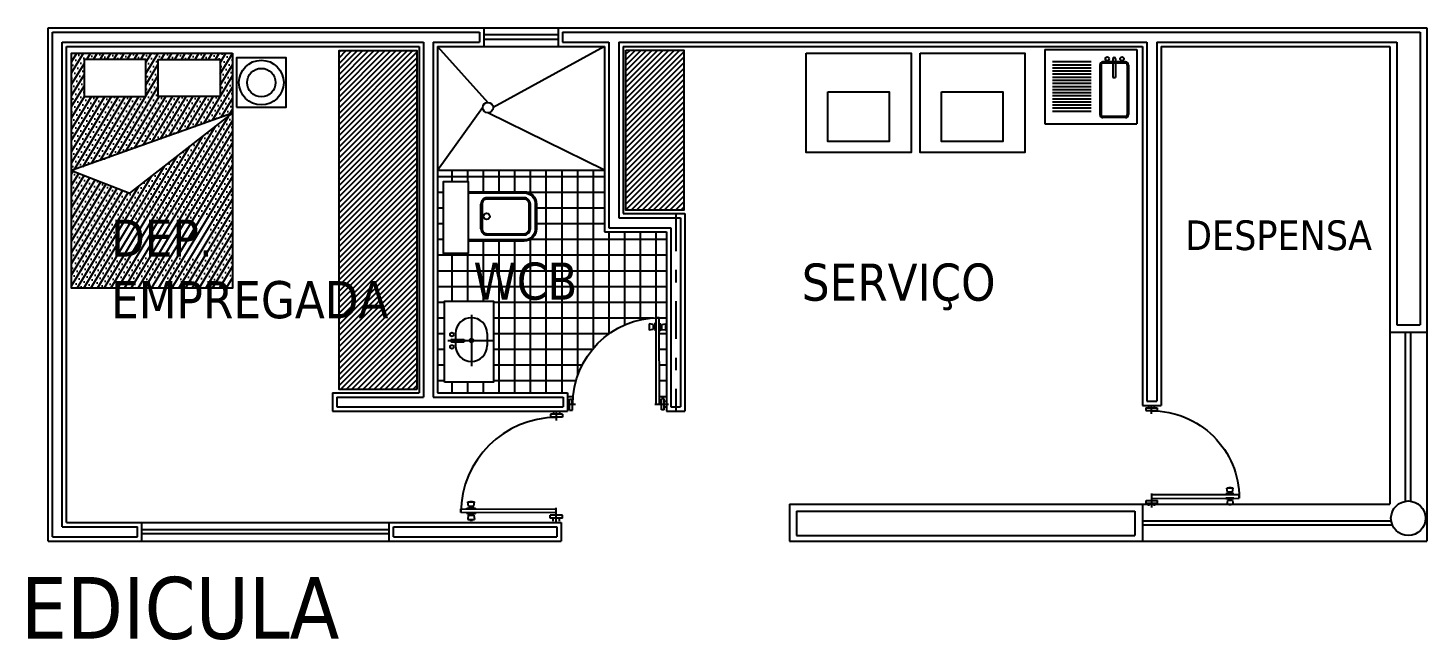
# Model space of a CAD drawing. Extents: x 152 to 700, y -120 to 84.
# Drawn here: x 204.72 to 216.04, y 36.51 to 41.46 of the extents above; entities that cross this region are included whole.
import ezdxf

# ---------------------------------------------------------------- set-up
doc = ezdxf.new("R2010")
doc.units = 0
doc.header["$LTSCALE"] = 0.03
doc.linetypes.add('DASHDOT', pattern=[25.4, 12.7, -6.35, 0, -6.35])
doc.layers.get('0').update_dxf_attribs({"linetype": 'CONTINUOUS'})
for name, color, linetype in [('CALIDAD', 30, 'CONTINUOUS'), ('EJES', 8, 'DASHDOT'), ('HERRERIA', 8, 'CONTINUOUS'), ('MUEBLES', 8, 'CONTINUOUS'), ('PISO2', 144, 'CONTINUOUS'), ('TEXTOS', 7, 'CONTINUOUS'), ('VENTANAS', 4, 'CONTINUOUS')]:
    doc.layers.add(name, color=color, linetype=linetype)
doc.styles.add('COTAS', font='tahoma.ttf', dxfattribs={"height": 0.1})
pattern_1 = [(45, (59.591424, 99.173604), (-0.02245064, 0.02245064), [])]
pattern_2 = [(238.86212, (221.981107, -23.839947), (0.040121503, -0.02423903), []), (238.86212, (221.948926, -23.84789), (0.040121503, -0.02423903), [0, -0.046875])]

# ---------------------------------------------------------------- blocks, each defined once
blk = doc.blocks.new('A$C7F5F34B9')
at = {"layer": 'MUEBLES'}
for p, q in [((0.081, 0.811), (0.111, 0.811)), ((0.081, 0.049), (0.081, 0.811)), ((0.111, 0.811), (0.111, 0.049)), ((0.022, 0.741), (0.022, 0.719)), ((0.025, 0.741), (0.022, 0.741)), ((0.025, 0.719), (0.022, 0.719)), ((0.025, 0.757), (0.025, 0.703)), ((0.06, 0.752), (0.025, 0.757)), ((0.06, 0.708), (0.025, 0.703)), ((0.06, 0.752), (0.06, 0.708)), ((0.07, 0.738), (0.06, 0.738)), ((0.07, 0.721), (0.06, 0.721)), ((0.07, 0.72), (0.07, 0.739)), ((0.08, 0.764), (0.074, 0.764)), ((0.074, 0.764), (0.074, 0.695)), ((0.08, 0.695), (0.074, 0.695)), ((0.08, 0.764), (0.08, 0.695)), ((0.112, 0.764), (0.112, 0.695)), ((0.112, 0.764), (0.118, 0.764)), ((0.112, 0.695), (0.118, 0.695)), ((0.118, 0.764), (0.118, 0.695)), ((0.123, 0.72), (0.123, 0.739)), ((0.123, 0.738), (0.133, 0.738)), ((0.123, 0.721), (0.133, 0.721)), ((0.133, 0.752), (0.168, 0.757)), ((0.133, 0.752), (0.133, 0.708)), ((0.133, 0.708), (0.168, 0.703)), ((0.168, 0.757), (0.168, 0.703)), ((0.168, 0.741), (0.17, 0.741)), ((0.168, 0.719), (0.17, 0.719)), ((0.17, 0.741), (0.17, 0.719)), ((0, 0.049), (0.122, 0.049)), ((0.015, 0.073), (0.039, 0.073)), ((0.015, 0.024), (0.039, 0.024)), ((0.039, 0.098), (0.063, 0.098)), ((0.039, 0), (0.039, 0.098)), ((0.063, 0), (0.063, 0.098)), ((0.818, 0.049), (0.887, 0.049)), ((0.87, 0.098), (0.846, 0.098)), ((0.846, 0), (0.846, 0.098)), ((0.87, 0), (0.87, 0.098)), ((0.895, 0.073), (0.87, 0.073)), ((0.895, 0.024), (0.87, 0.024)), ((0.039, 0), (0.063, 0)), ((0.87, 0), (0.846, 0))]:
    blk.add_line(p, q, dxfattribs=at)
for centre, radius, start, end in [((0.081, 0.049), 0.762, 0, 90), ((0.071, 0.743), 0.00393, 264.8527, 9.8194), ((0.071, 0.716), 0.00393, 350.1806, 95.1473), ((0.122, 0.743), 0.00393, 170.1806, 275.1473), ((0.122, 0.716), 0.00393, 84.8527, 189.8194)]:
    blk.add_arc(centre, radius, start, end, dxfattribs=at)
blk = doc.blocks.new('A$C26A52BA2')
at = {"layer": 'MUEBLES', "color": 8}
blk.add_lwpolyline([(0.2, 0), (0, 0), (0, 0.584), (0.2, 0.584)], close=True, dxfattribs=at)
for points in [[(0.2, 0.501, -0.008853), (0.202, 0.501), (0.652, 0.501, -0.414214), (0.752, 0.401), (0.752, 0.201, -0.414214), (0.652, 0.101), (0.202, 0.101, -0.008853), (0.2, 0.101)], [(0.2, 0.491, -0.011068), (0.202, 0.491), (0.652, 0.491, -0.414214), (0.742, 0.401), (0.742, 0.201, -0.414214), (0.652, 0.111), (0.202, 0.111, -0.011068), (0.2, 0.111)], [(0.302, 0.201), (0.302, 0.401), (0.302, 0.201, 0.414214), (0.352, 0.151), (0.652, 0.151, 0.414214), (0.702, 0.201), (0.702, 0.401, 0.414214), (0.652, 0.451), (0.352, 0.451, 0.414214), (0.302, 0.401)]]:
    blk.add_lwpolyline(points, format="xyb", dxfattribs=at)
blk.add_lwpolyline([(0.312, 0.401), (0.312, 0.201, 0.414214), (0.352, 0.161), (0.652, 0.161, 0.414214), (0.692, 0.201), (0.692, 0.401, 0.414214), (0.652, 0.441), (0.352, 0.441, 0.414214)], format="xyb", close=True, dxfattribs=at)
blk.add_circle((0.348, 0.301), 0.025, dxfattribs=at)
blk = doc.blocks.new('A$C4A2574A9')
at = {"layer": 'MUEBLES'}
for p, q in [((0, 0.6), (0, 0)), ((0, 0.6), (0.744, 0.6)), ((0.744, 0.6), (0.744, 0)), ((0.374, 0.5), (0.061, 0.5)), ((0.374, 0.475), (0.061, 0.475)), ((0.445, 0.475), (0.445, 0.075)), ((0.455, 0.475), (0.455, 0.075)), ((0.652, 0.5), (0.47, 0.5)), ((0.652, 0.49), (0.47, 0.49)), ((0.551, 0.525), (0.551, 0.375)), ((0.571, 0.525), (0.571, 0.375)), ((0.667, 0.475), (0.667, 0.075)), ((0.677, 0.475), (0.677, 0.075)), ((0.374, 0.45), (0.061, 0.45)), ((0.374, 0.425), (0.061, 0.425)), ((0.374, 0.4), (0.061, 0.4)), ((0.374, 0.375), (0.061, 0.375)), ((0.374, 0.35), (0.061, 0.35)), ((0.551, 0.375), (0.571, 0.375)), ((0.374, 0.325), (0.061, 0.325)), ((0.374, 0.3), (0.061, 0.3)), ((0.374, 0.275), (0.061, 0.275)), ((0.374, 0.25), (0.061, 0.25)), ((0.374, 0.225), (0.061, 0.225)), ((0.374, 0.2), (0.061, 0.2)), ((0.374, 0.175), (0.061, 0.175)), ((0.374, 0.15), (0.061, 0.15)), ((0.374, 0.125), (0.061, 0.125)), ((0, 0), (0.744, 0)), ((0.374, 0.1), (0.061, 0.1)), ((0.652, 0.06), (0.47, 0.06)), ((0.652, 0.05), (0.47, 0.05))]:
    blk.add_line(p, q, dxfattribs=at)
for centre in [(0.505, 0.525), (0.624, 0.525)]:
    blk.add_circle(centre, 0.015, dxfattribs=at)
for centre, radius, start, end in [((0.47, 0.475), 0.025, 90, 180), ((0.47, 0.475), 0.015, 90, 180), ((0.561, 0.525), 0.01, 0, 180), ((0.652, 0.475), 0.025, 0, 90), ((0.652, 0.475), 0.015, 0, 90), ((0.47, 0.075), 0.025, 180, 270), ((0.47, 0.075), 0.015, 180, 270), ((0.652, 0.075), 0.025, 270, 0), ((0.652, 0.075), 0.015, 270, 0)]:
    blk.add_arc(centre, radius, start, end, dxfattribs=at)
blk = doc.blocks.new('A$C778B68DC')
at = {"layer": 'MUEBLES', "rotation": 270}
blk.add_blockref('A$C4A2574A9', (0, 0.744), dxfattribs=at)

msp = doc.modelspace()

# ---------------------------------------------------------------- hatches: boundary and pattern name
at = {"layer": 'MUEBLES', "linetype": 'Continuous'}
h = msp.add_hatch(dxfattribs=at)
h.set_pattern_fill('SACNCR', color=8, scale=0.5, angle=553.8621, style=0)
h.set_pattern_definition(pattern_2)
h.paths.add_polyline_path([(205.077, 40.306), (205.077, 41.256), (206.377, 41.256), (206.377, 40.771)])
h.paths.add_polyline_path([(205.177, 40.906), (205.677, 40.906), (205.677, 41.206), (205.177, 41.206)], flags=16)
h.paths.add_polyline_path([(205.777, 41.206), (206.277, 41.206), (206.277, 40.906), (205.777, 40.906)], flags=16)
at = {"layer": 'MUEBLES', "ltscale": 0.03}
h = msp.add_hatch(dxfattribs=at)
h.set_pattern_fill('ANSI31', color=256, scale=0.01, style=0)
h.set_pattern_definition(pattern_1)
h.paths.add_polyline_path([(207.868, 41.277), (207.239, 41.277), (207.239, 38.536), (207.868, 38.536)])
h = msp.add_hatch(dxfattribs=at)
h.set_pattern_fill('ANSI31', color=256, scale=0.01, style=0)
h.set_pattern_definition(pattern_1)
h.paths.add_polyline_path([(209.961, 41.281), (209.558, 41.281), (209.558, 39.987), (209.961, 39.987)])
h.paths.add_polyline_path([(210.027, 41.281), (209.961, 41.281), (209.961, 39.987), (210.027, 39.987)])
at = {"layer": 'MUEBLES', "linetype": 'Continuous'}
h = msp.add_hatch(dxfattribs=at)
h.set_pattern_fill('SACNCR', color=8, scale=0.5, angle=553.8621, style=0)
h.set_pattern_definition(pattern_2)
h.paths.add_polyline_path([(206.377, 40.771), (206.377, 39.356), (205.077, 39.356), (205.077, 40.306), (205.548, 40.125)])
at = {"layer": 'PISO2', "ltscale": 0.03}
h = msp.add_hatch(dxfattribs=at)
h.set_pattern_fill('NET,_O', color=256, scale=0.04, angle=180)
h.set_pattern_definition([(180, (0, 0), (-2e-17, -0.127), []), (270, (0, 0), (0.127, -2e-17), [])])
h.paths.add_polyline_path([(208.036, 38.51), (209.086, 38.51), (209.086, 38.437), (209.103, 38.437), (209.103, 38.459), (209.128, 38.459, -0.384213), (209.799, 39.117), (209.799, 39.117), (209.827, 39.117), (209.827, 39.074), (209.833, 39.074), (209.833, 39.054, 0.390527), (209.837, 39.051), (209.837, 39.05), (209.847, 39.05), (209.847, 39.063), (209.879, 39.067), (209.879, 39.053), (209.881, 39.053), (209.881, 39.032), (209.879, 39.032), (209.879, 39.018), (209.847, 39.022), (209.847, 39.035), (209.837, 39.035), (209.837, 39.033, 0.390527), (209.833, 39.03), (209.833, 39.011), (209.827, 39.011), (209.829, 38.416), (209.845, 38.416), (209.845, 38.461), (209.867, 38.461), (209.867, 38.438), (209.886, 38.439), (209.886, 39.81), (209.386, 39.81), (209.386, 40.31), (208.036, 40.31)])
h.paths.add_polyline_path([(208.736, 39.736), (208.284, 39.736), (208.284, 39.635), (208.084, 39.635), (208.084, 40.22), (208.284, 40.22), (208.284, 40.136), (208.736, 40.136, -0.414214), (208.836, 40.036), (208.836, 39.836, -0.414214)], flags=16)
h.paths.add_polyline_path([(208.488, 39.252), (208.488, 38.597), (208.092, 38.597), (208.092, 39.252)], flags=16)
h.paths.add_polyline_path([(208.736, 39.786), (208.436, 39.786, -0.414214), (208.386, 39.836), (208.386, 40.036, -0.414214), (208.436, 40.086), (208.736, 40.086, -0.414214), (208.786, 40.036), (208.786, 39.836, -0.414214)], flags=0)
h.paths.add_polyline_path([(208.736, 39.796), (208.436, 39.796, -0.414214), (208.396, 39.836), (208.396, 40.036, -0.414214), (208.436, 40.076), (208.736, 40.076, -0.414214), (208.776, 40.036), (208.776, 39.836, -0.414214)], flags=0)
h.paths.add_polyline_path([(208.437, 38.99), (208.437, 38.891, -0.415141), (208.309, 38.763), (208.309, 38.917, -0.414214), (208.294, 38.932), (208.252, 38.932), (208.252, 38.921), (208.152, 38.921, -1.000002), (208.152, 38.941), (208.252, 38.941), (208.252, 38.932), (208.294, 38.932, -0.414214), (208.309, 38.947), (208.309, 39.117, -0.415141)], flags=0)
h.paths.add_polyline_path([(208.407, 39.936, -1), (208.457, 39.936, -1)], flags=0)
h.paths.add_polyline_path([(208.167, 38.981, -1.000001), (208.137, 38.981, -1.000001)], flags=0)
h.paths.add_polyline_path([(208.167, 38.881, -1.000001), (208.137, 38.881, -1.000001)], flags=0)

# ---------------------------------------------------------------- linework, layer by layer
at = {"ltscale": 0.03}
for p, q in [((204.886, 41.46), (216.036, 41.46)), ((204.886, 37.31), (204.886, 41.46)), ((208.411, 41.46), (208.411, 41.31)), ((209.011, 41.46), (209.011, 41.31)), ((216.036, 41.46), (216.036, 37.31)), ((205.036, 41.31), (207.886, 41.31)), ((205.036, 37.46), (205.036, 41.31)), ((207.886, 41.31), (207.886, 38.51)), ((208.036, 41.31), (209.386, 41.31)), ((208.036, 41.31), (208.036, 38.51)), ((209.386, 41.31), (209.386, 39.81)), ((209.536, 41.31), (213.736, 41.31)), ((209.536, 41.31), (209.536, 39.96)), ((213.736, 41.31), (213.736, 38.408)), ((213.886, 41.31), (213.886, 38.408)), ((213.886, 41.31), (215.736, 41.31)), ((215.736, 41.31), (215.736, 37.61)), ((209.536, 39.96), (210.036, 39.96)), ((210.036, 39.96), (210.036, 38.36)), ((209.386, 39.81), (209.886, 39.81)), ((209.886, 39.81), (209.886, 38.36)), ((215.736, 39.001), (216.036, 39.001)), ((207.186, 38.51), (207.186, 38.36)), ((207.186, 38.51), (207.886, 38.51)), ((208.036, 38.51), (209.086, 38.51)), ((209.086, 38.51), (209.086, 38.36)), ((207.186, 38.36), (209.086, 38.36)), ((209.886, 38.36), (210.036, 38.36)), ((213.736, 38.408), (213.886, 38.408)), ((210.881, 37.61), (210.881, 37.31)), ((210.881, 37.61), (215.736, 37.61)), ((213.736, 37.61), (213.736, 37.31)), ((205.036, 37.46), (209.036, 37.46)), ((205.645, 37.31), (205.645, 37.46)), ((207.645, 37.31), (207.645, 37.46)), ((209.036, 37.46), (209.036, 37.31)), ((204.886, 37.31), (209.036, 37.31)), ((210.881, 37.31), (216.036, 37.31))]:
    msp.add_line(p, q, dxfattribs=at)
msp.add_circle((215.885, 37.495), 0.14, dxfattribs=at)
at = {"layer": 'CALIDAD', "ltscale": 0.03}
for p, q in [((204.921, 37.345), (204.921, 41.425)), ((204.921, 41.425), (208.376, 41.425)), ((208.376, 41.425), (208.376, 41.345)), ((209.046, 41.425), (215.98, 41.425)), ((209.046, 41.425), (209.046, 41.345)), ((215.98, 41.425), (215.98, 39.06)), ((205.001, 37.425), (205.001, 41.345)), ((205.001, 41.345), (207.921, 41.345)), ((207.921, 41.345), (207.921, 38.475)), ((208.001, 41.345), (208.001, 38.475)), ((208.001, 41.345), (208.376, 41.345)), ((209.046, 41.345), (209.421, 41.345)), ((209.421, 41.345), (209.421, 39.845)), ((209.501, 41.345), (213.771, 41.345)), ((209.501, 41.345), (209.501, 39.925)), ((213.771, 41.345), (213.771, 38.443)), ((213.851, 41.345), (213.851, 38.443)), ((213.851, 41.345), (215.793, 41.345)), ((215.793, 41.345), (215.793, 39.06)), ((209.421, 39.845), (209.921, 39.845)), ((209.501, 39.925), (210.001, 39.925)), ((209.921, 39.845), (209.921, 38.395)), ((210.001, 39.925), (210.001, 38.395)), ((215.793, 39.06), (215.98, 39.06)), ((207.221, 38.475), (207.921, 38.475)), ((207.221, 38.475), (207.221, 38.395)), ((208.001, 38.475), (209.051, 38.475)), ((209.051, 38.475), (209.051, 38.395)), ((207.221, 38.395), (209.051, 38.395)), ((209.921, 38.395), (210.001, 38.395)), ((213.771, 38.443), (213.851, 38.443)), ((210.939, 37.554), (210.939, 37.355)), ((210.939, 37.554), (213.674, 37.554)), ((213.674, 37.554), (213.674, 37.355)), ((204.921, 37.345), (205.61, 37.345)), ((205.001, 37.425), (205.61, 37.425)), ((205.61, 37.345), (205.61, 37.425)), ((207.68, 37.345), (207.68, 37.425)), ((207.68, 37.425), (209.001, 37.425)), ((207.68, 37.345), (209.001, 37.345)), ((209.001, 37.425), (209.001, 37.345)), ((210.939, 37.355), (213.674, 37.355))]:
    msp.add_line(p, q, dxfattribs=at)
at = {"layer": 'EJES', "ltscale": 0.8}
msp.add_line((209.961, 39.96), (209.961, 38.36), dxfattribs=at)
at = {"layer": 'MUEBLES', "ltscale": 0.03}
for p, q in [((208.036, 41.31), (208.443, 40.858)), ((209.386, 41.31), (208.485, 40.816)), ((208.036, 40.31), (208.4, 40.816)), ((209.386, 40.31), (208.443, 40.774)), ((208.036, 40.31), (209.386, 40.31))]:
    msp.add_line(p, q, dxfattribs=at)
at = {"layer": 'MUEBLES'}
for p, q in [((208.309, 39.139), (208.309, 38.725)), ((208.119, 38.932), (208.49, 38.932)), ((208.152, 38.941), (208.252, 38.941)), ((208.152, 38.921), (208.252, 38.921)), ((208.182, 38.99), (208.182, 38.891)), ((208.252, 38.941), (208.252, 38.921)), ((208.437, 38.99), (208.437, 38.891))]:
    msp.add_line(p, q, dxfattribs=at)
at = {"layer": 'MUEBLES', "color": 8, "linetype": 'Continuous'}
for points in [[(206.377, 41.256), (206.377, 39.356), (205.077, 39.356), (205.077, 41.256)], [(205.177, 40.906), (205.677, 40.906), (205.677, 41.206), (205.177, 41.206)], [(205.177, 41.206), (205.177, 40.906), (205.677, 40.906), (205.677, 41.206)], [(205.777, 41.206), (206.277, 41.206), (206.277, 40.906), (205.777, 40.906)], [(205.777, 40.906), (205.777, 41.206), (206.277, 41.206), (206.277, 40.906)], [(205.077, 40.306), (205.548, 40.125), (206.377, 40.771)]]:
    msp.add_lwpolyline(points, close=True, dxfattribs=at)
at = {"layer": 'MUEBLES', "color": 8}
msp.add_lwpolyline([(206.411, 40.818), (206.811, 40.818), (206.811, 41.218), (206.411, 41.218)], close=True, dxfattribs=at)
at = {"layer": 'MUEBLES', "ltscale": 0.03}
for points in [[(207.868, 38.536), (207.239, 38.536), (207.239, 41.277), (207.868, 41.277)], [(209.558, 41.281), (210.027, 41.281), (210.027, 39.987), (209.558, 39.987)], [(211.016, 41.257), (211.864, 41.257), (211.864, 40.452), (211.016, 40.452)], [(211.937, 41.257), (212.785, 41.257), (212.785, 40.452), (211.937, 40.452)], [(211.192, 40.942), (211.687, 40.942), (211.687, 40.543), (211.192, 40.543)], [(212.11, 40.942), (212.606, 40.942), (212.606, 40.543), (212.11, 40.543)]]:
    msp.add_lwpolyline(points, close=True, dxfattribs=at)
at = {"layer": 'MUEBLES'}
msp.add_lwpolyline([(208.092, 38.597), (208.092, 39.252), (208.488, 39.252), (208.488, 38.597)], close=True, dxfattribs=at)
at = {"layer": 'MUEBLES', "color": 8}
for radius in [0.181, 0.115]:
    msp.add_circle((206.611, 41.018), radius, dxfattribs=at)
at = {"layer": 'MUEBLES', "ltscale": 0.03}
msp.add_circle((208.443, 40.816), 0.0421, dxfattribs=at)
at = {"layer": 'MUEBLES'}
for centre in [(208.152, 38.981), (208.309, 38.932), (208.152, 38.881)]:
    msp.add_circle(centre, 0.015, dxfattribs=at)
for centre, radius, start, end in [((208.309, 38.99), 0.127, 0, 180), ((208.309, 38.99), 0.127, 0, 180), ((208.152, 38.931), 0.01, 90, 270), ((208.309, 38.891), 0.127, 180, 0)]:
    msp.add_arc(centre, radius, start, end, dxfattribs=at)
at = {"layer": 'VENTANAS', "ltscale": 0.03}
for p, q in [((208.411, 41.406), (209.011, 41.406)), ((208.411, 41.37), (209.011, 41.37)), ((215.86, 39.001), (215.86, 37.632)), ((215.903, 39.001), (215.903, 37.634)), ((213.736, 37.475), (215.747, 37.475)), ((207.645, 37.403), (205.645, 37.403)), ((207.645, 37.369), (205.645, 37.369)), ((213.736, 37.443), (215.755, 37.443))]:
    msp.add_line(p, q, dxfattribs=at)

# ---------------------------------------------------------------- block references
at = {"ltscale": 0.03, "rotation": 90}
msp.add_blockref('A$C778B68DC', (213.69, 40.685), dxfattribs=at)
at = {"ltscale": 0.03}
msp.add_blockref('A$C26A52BA2', (208.084, 39.635), dxfattribs=at)
at = {"layer": 'HERRERIA'}
for p, xscale, yscale, zscale, rotation in [((209.904, 38.371), -0.9201777373109405, 0.9201777373109405, 0.9201777373109405, 0.1394060861545743), ((209.045, 37.457), 1.011542735281147, 1.011542735281147, 1.011542735281147, 89.86059391384543), ((213.765, 37.581), -0.9288545658462193, 0.9288545658462193, 0.9288545658462193, 270.1394060861546)]:
    msp.add_blockref('A$C7F5F34B9', p, dxfattribs=dict(at, xscale=xscale, yscale=yscale, zscale=zscale, rotation=rotation))

# ---------------------------------------------------------------- texts
at = {"layer": 'TEXTOS', "ltscale": 0.03, "style": 'COTAS'}
for s, height, p in [('DEP.', 0.3, (205.396, 39.611)), ('DESPENSA', 0.24, (214.08, 39.664)), ('WCB', 0.3, (208.326, 39.263)), ('SERVIÇO', 0.3, (210.981, 39.255)), ('EMPREGADA', 0.3, (205.396, 39.113)), ('EDICULA', 0.5, (204.666, 36.521))]:
    msp.add_text(s, height=height, dxfattribs=at).set_placement(p)

doc.saveas('drawing.dxf')
